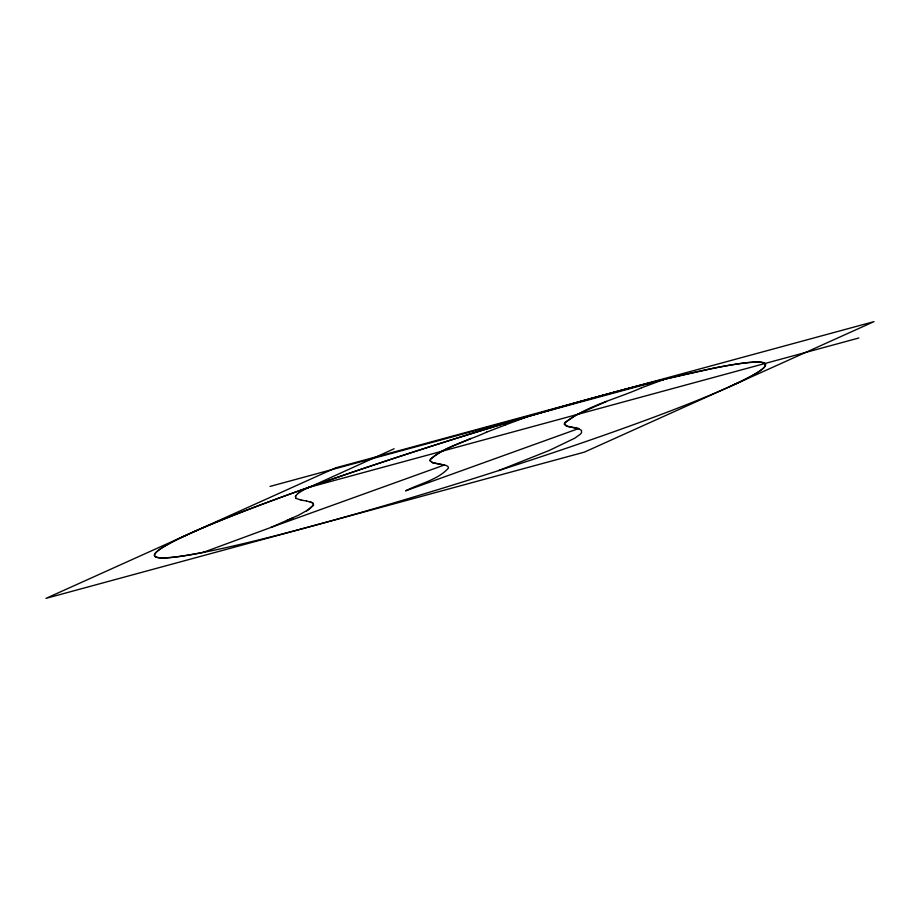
<?xml version="1.0" encoding="UTF-8"?>
<svg xmlns="http://www.w3.org/2000/svg" width="920" height="920" viewBox="0 0 920 920"><rect width="100%" height="100%" fill="white"/><g stroke="black" fill="none" stroke-linecap="round" stroke-linejoin="round"><path stroke-width="1.38" d="M295.952 498.341L295.619 495.857L298.207 493.304M295.285 496.823L295.665 495.834M298.16 493.327L303.565 489.9M203.124 552.425L270.928 527.436L298.574 515.2L309.361 509.139L313.49 505.149L312.57 502.699L306.498 500.997M306.59 510.899L313.467 505.16L313.306 503.401L309.902 501.699M303.519 489.923L394.128 448.764M729.169 386.883L740.738 381.489A316.905 21.551 -17.4 0 0 764.738 366.562L765.371 364.481A324.012 22.034 -17.4 0 0 713.989 368.149L664.309 379.316L270.043 486.416M286.833 520.662L293.192 517.776M471.04 438.368C457.459 444.912 441.738 448.891 430.433 459.229L430.065 460.701L432.526 462.645L445.959 465.37L447.971 466.497L448.488 468.061C437.609 480.113 419.681 483.552 405.582 490.854L578.852 428.467L567.422 426.27L564.753 424.258L565.087 422.74C587.247 405.455 616.239 399.096 641.619 387.757M606.533 401.43L575.667 415.161L564.661 422.694L564.19 424.2L566.455 426.178L578.703 428.835L581.486 430.399L581.532 432.71L580.29 434.24L574.804 438.173L549.113 450.524L498.743 470.557M486.588 432.159C467.935 440.841 446.292 445.74 430.468 459.356L430.18 460.862L432.894 462.852L444.245 465.037L270.928 527.436M486.392 432.216L505.344 424.959M505.126 425.017L527.539 416.679A319.734 21.746 -17.4 0 1 664.32 379.316L641.643 387.745M307.717 487.692L858.843 337.997M302.933 500.434L306.544 500.974M301.185 500.135L302.979 500.411M301.231 500.112L295.906 498.364M307.567 487.796A321.333 21.85 -17.4 0 1 527.332 416.737M203.435 552.31A320.631 21.804 -17.4 0 1 181.148 537.556M181.24 537.533A318.987 21.7 -17.4 0 1 307.406 487.83M335.662 467.854L46 598.368L584.338 452.145L874 321.632L335.662 467.854M308.832 526.964A320.229 21.781 -17.4 0 0 765.647 364.561A320.229 21.781 -17.4 0 0 305.532 488.474A320.229 21.781 -17.4 0 0 308.832 526.964"/></g></svg>
